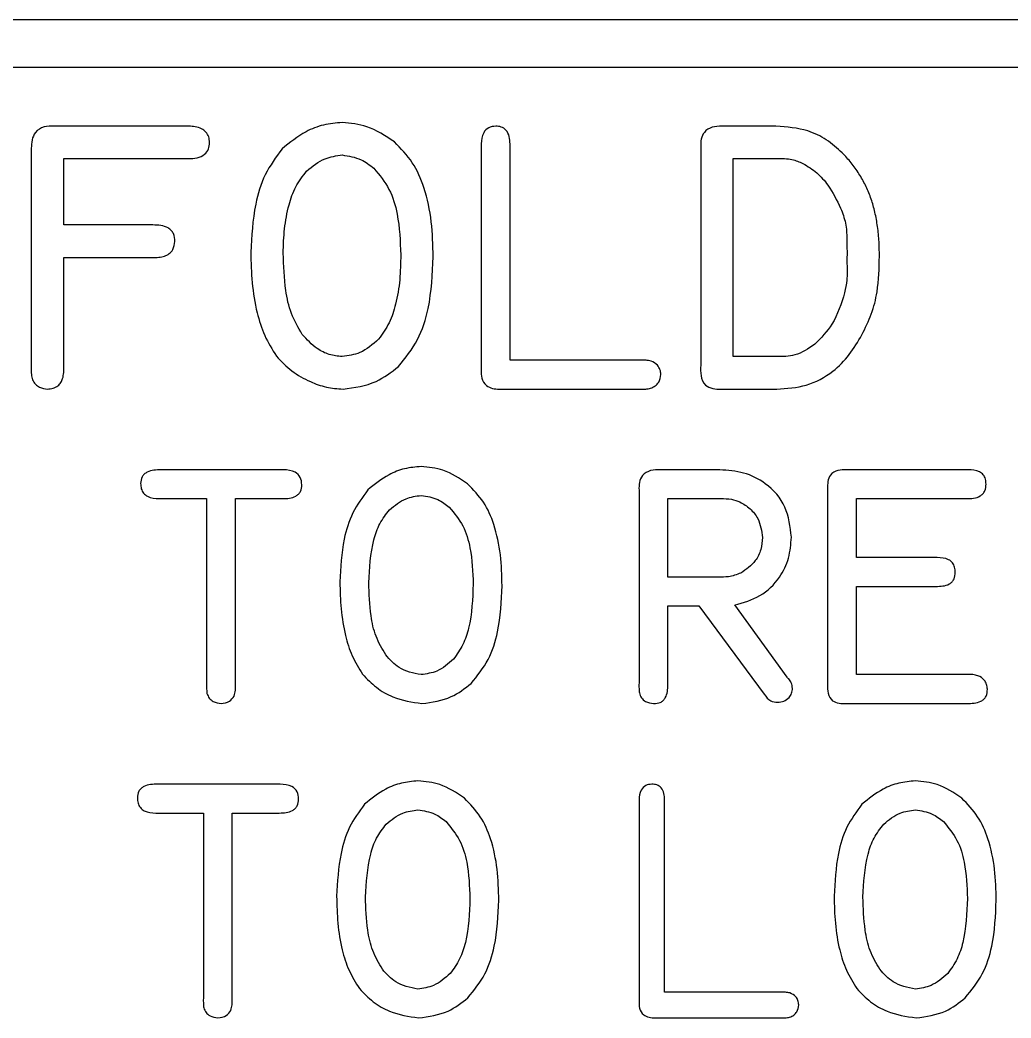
# Model space of a CAD drawing. Header units: inches. Extents: x 0.2 to 2.39, y 7.96 to 11.55.
# Drawn here: x 0.946 to 1.577, y 8.856 to 9.491 of the extents above; entities that cross this region are included whole.
import ezdxf

# ---------------------------------------------------------------- set-up
doc = ezdxf.new("R2010")
doc.units = ezdxf.units.IN
doc.header["$MEASUREMENT"] = 0

msp = doc.modelspace()

# ---------------------------------------------------------------- linework, layer by layer
at = {"color": 7, "linetype": 'Continuous', "lineweight": 25}
for p, q in [((1.95435, 9.49144), (0.32935, 9.49144)), ((0.32935, 9.46144), (1.95435, 9.46144)), ((1.05337, 9.42387), (0.96801, 9.42387)), ((1.15108, 9.4262), (1.15107, 9.4262)), ((1.42711, 9.42387), (1.39262, 9.42387)), ((1.23953, 9.41267), (1.23953, 9.26897)), ((1.25786, 9.27492), (1.25786, 9.41264)), ((1.37918, 9.41085), (1.37918, 9.27177)), ((0.95325, 9.40987), (0.95325, 9.27014)), ((0.97391, 9.36103), (0.97391, 9.40322)), ((0.97391, 9.40322), (1.05334, 9.40322)), ((1.39984, 9.40322), (1.42785, 9.40322)), ((1.39984, 9.27725), (1.39984, 9.40322)), ((1.0305, 9.36103), (0.97391, 9.36103)), ((0.97391, 9.27015), (0.97391, 9.34037)), ((0.97391, 9.34037), (1.02972, 9.34037)), ((1.42762, 9.27725), (1.39984, 9.27725)), ((1.34183, 9.27492), (1.25786, 9.27492)), ((1.25106, 9.25659), (1.34006, 9.25659)), ((1.39212, 9.25659), (1.4276, 9.25659)), ((1.20133, 9.20734), (1.20132, 9.20734)), ((1.11376, 9.20527), (1.03574, 9.20527)), ((1.39128, 9.20527), (1.35344, 9.20527)), ((1.54938, 9.20527), (1.47211, 9.20527)), ((1.33995, 9.19241), (1.33995, 9.06952)), ((1.45994, 9.19334), (1.45994, 9.06874)), ((1.03463, 9.18691), (1.06479, 9.18691)), ((1.06479, 9.18691), (1.06479, 9.06902)), ((1.08315, 9.06792), (1.08315, 9.18691)), ((1.08315, 9.18691), (1.11309, 9.18691)), ((1.35831, 9.18691), (1.39196, 9.18691)), ((1.35831, 9.137), (1.35831, 9.18691)), ((1.4783, 9.14941), (1.4783, 9.18691)), ((1.4783, 9.18691), (1.54846, 9.18691)), ((1.5297, 9.14941), (1.4783, 9.14941)), ((1.39038, 9.137), (1.35831, 9.137)), ((1.4783, 9.07493), (1.4783, 9.13105)), ((1.4783, 9.13105), (1.5288, 9.13105)), ((1.35831, 9.06866), (1.35831, 9.11864)), ((1.35831, 9.11864), (1.37809, 9.11864)), ((1.37809, 9.11864), (1.41965, 9.06244)), ((1.43431, 9.07328), (1.40083, 9.11929)), ((1.54958, 9.07493), (1.4783, 9.07493)), ((1.47167, 9.05657), (1.54846, 9.05657)), ((1.1117, 9.00527), (1.03368, 9.00527)), ((1.19927, 9.00734), (1.19925, 9.00734)), ((1.5158, 9.00734), (1.51578, 9.00734)), ((1.33995, 8.99532), (1.33995, 8.86757)), ((1.35624, 8.87286), (1.35624, 8.99529)), ((1.03256, 8.98691), (1.06272, 8.98691)), ((1.06272, 8.98691), (1.06272, 8.86901)), ((1.08108, 8.86792), (1.08108, 8.98691)), ((1.08108, 8.98691), (1.11102, 8.98691)), ((1.43088, 8.87286), (1.35624, 8.87286)), ((1.35019, 8.85657), (1.4293, 8.85657))]:
    msp.add_line(p, q, dxfattribs=at)
for points, knots in [([(0.96801, 9.42387), (0.96577, 9.42395), (0.96131, 9.42411), (0.95565, 9.42058), (0.95346, 9.41511), (0.95332, 9.41162), (0.95325, 9.40987)], [0, 0, 0, 0, 0.28084, 0.55803, 0.778685, 1, 1, 1, 1]), ([(1.06668, 9.41355), (1.06657, 9.41473), (1.06635, 9.4171), (1.06456, 9.42031), (1.06028, 9.42342), (1.05622, 9.42368), (1.05337, 9.42387)], [0, 0, 0, 0, 0.186925, 0.373628, 0.56087, 1, 1, 1, 1]), ([(1.15107, 9.4262), (1.14709, 9.42584), (1.13914, 9.42512), (1.12566, 9.41993), (1.1177, 9.41341), (1.11283, 9.40944)], [0, 0, 0, 0, 0.280141, 0.560477, 1, 1, 1, 1]), ([(1.18432, 9.41384), (1.17865, 9.41765), (1.16851, 9.42447), (1.15641, 9.42567), (1.15108, 9.4262)], [0, 0, 0, 0, 0.5597246, 1, 1, 1, 1]), ([(1.24873, 9.42387), (1.24718, 9.42371), (1.24409, 9.4234), (1.24007, 9.41909), (1.23974, 9.41511), (1.23953, 9.41267)], [0, 0, 0, 0, 0.280284, 0.559479, 1, 1, 1, 1]), ([(1.25786, 9.41264), (1.25778, 9.41418), (1.25763, 9.41725), (1.25581, 9.42131), (1.25239, 9.42364), (1.24995, 9.42379), (1.24873, 9.42387)], [0, 0, 0, 0, 0.281086, 0.560096, 0.779327, 1, 1, 1, 1]), ([(1.39262, 9.42387), (1.39058, 9.42383), (1.38651, 9.42374), (1.38133, 9.42063), (1.37919, 9.41565), (1.37918, 9.41246), (1.37918, 9.41085)], [0, 0, 0, 0, 0.281076, 0.559009, 0.778886, 1, 1, 1, 1]), ([(1.46926, 9.40693), (1.46601, 9.40984), (1.45951, 9.41567), (1.44522, 9.42251), (1.43398, 9.42336), (1.42711, 9.42387)], [0, 0, 0, 0, 0.280293, 0.560515, 1, 1, 1, 1]), ([(1.05334, 9.40322), (1.05513, 9.40329), (1.0587, 9.40344), (1.06352, 9.40537), (1.06633, 9.4093), (1.06657, 9.41213), (1.06668, 9.41355)], [0, 0, 0, 0, 0.28095, 0.560575, 0.779574, 1, 1, 1, 1]), ([(1.20898, 9.34077), (1.20879, 9.34821), (1.20841, 9.36307), (1.20416, 9.38339), (1.19657, 9.40121), (1.1884, 9.40963), (1.18432, 9.41384)], [0, 0, 0, 0, 0.280389, 0.560493, 0.780387, 1, 1, 1, 1]), ([(1.11283, 9.40944), (1.10894, 9.40413), (1.10113, 9.39352), (1.09433, 9.37074), (1.09344, 9.3539), (1.0929, 9.34361)], [0, 0, 0, 0, 0.279763, 0.559872, 1, 1, 1, 1]), ([(1.12844, 9.39529), (1.13217, 9.39834), (1.13885, 9.4038), (1.14734, 9.40501), (1.15108, 9.40555)], [0, 0, 0, 0, 0.559672, 1, 1, 1, 1]), ([(1.15108, 9.40555), (1.15524, 9.40489), (1.16269, 9.40371), (1.16862, 9.3991), (1.17124, 9.39707)], [0, 0, 0, 0, 0.558677, 1, 1, 1, 1]), ([(1.49293, 9.34114), (1.49288, 9.3446), (1.49278, 9.3513), (1.49169, 9.36101), (1.49, 9.37008), (1.48747, 9.37848), (1.48418, 9.38634), (1.48001, 9.39367), (1.47513, 9.40066), (1.47123, 9.40482), (1.46926, 9.40693)], [0, 0, 0, 0, 0.1442553, 0.2796239, 0.4074172, 0.5284146, 0.6453973, 0.7620525, 0.8799678, 0.9999717, 0.9999717, 0.9999717, 0.9999717]), ([(1.42785, 9.40322), (1.43104, 9.40328), (1.43675, 9.40339), (1.44198, 9.40117), (1.44427, 9.4002)], [0, 0, 0, 0, 0.560766, 1, 1, 1, 1]), ([(1.44427, 9.4002), (1.44729, 9.39832), (1.45334, 9.39457), (1.46178, 9.38491), (1.46579, 9.3767), (1.46824, 9.37169)], [0, 0, 0, 0, 0.279884, 0.560172, 1, 1, 1, 1]), ([(1.11356, 9.34307), (1.1137, 9.34825), (1.11398, 9.35862), (1.11668, 9.37281), (1.1209, 9.3856), (1.12593, 9.39206), (1.12844, 9.39529)], [0, 0, 0, 0, 0.280222, 0.560301, 0.780346, 1, 1, 1, 1]), ([(1.17124, 9.39707), (1.17477, 9.39279), (1.18185, 9.38421), (1.18743, 9.3649), (1.18799, 9.35072), (1.18833, 9.34205)], [0, 0, 0, 0, 0.279307, 0.559523, 1, 1, 1, 1]), ([(1.46824, 9.37169), (1.46945, 9.36854), (1.47186, 9.36225), (1.47235, 9.35018), (1.4723, 9.34159), (1.47227, 9.33634)], [0, 0, 0, 0, 0.279917, 0.559651, 1, 1, 1, 1]), ([(1.04457, 9.3506), (1.04447, 9.3523), (1.04432, 9.35486), (1.04236, 9.35768), (1.03829, 9.36074), (1.03396, 9.3609), (1.0305, 9.36103)], [0, 0, 0, 0, 0.249842, 0.375379, 0.501283, 1, 1, 1, 1]), ([(1.03802, 9.34114), (1.03907, 9.34161), (1.04117, 9.34256), (1.04394, 9.34581), (1.04433, 9.34878), (1.04457, 9.3506)], [0, 0, 0, 0, 0.280464, 0.56118, 1, 1, 1, 1]), ([(1.02972, 9.34037), (1.03128, 9.34036), (1.03408, 9.34034), (1.03682, 9.3409), (1.03802, 9.34114)], [0, 0, 0, 0, 0.560414, 1, 1, 1, 1]), ([(1.0929, 9.34361), (1.09305, 9.33716), (1.09336, 9.32425), (1.09623, 9.30646), (1.10119, 9.29051), (1.10653, 9.28186), (1.10919, 9.27754)], [0, 0, 0, 0, 0.2801513, 0.5602124, 0.7802589, 1, 1, 1, 1]), ([(1.12567, 9.29139), (1.12312, 9.29575), (1.11803, 9.30448), (1.11425, 9.32225), (1.11382, 9.33517), (1.11356, 9.34307)], [0, 0, 0, 0, 0.2795638, 0.5597292, 1, 1, 1, 1]), ([(1.18833, 9.34205), (1.18823, 9.33676), (1.18803, 9.32618), (1.18566, 9.31162), (1.18149, 9.29854), (1.17666, 9.29173), (1.17425, 9.28834)], [0, 0, 0, 0, 0.280253, 0.560342, 0.780314, 1, 1, 1, 1]), ([(1.18684, 9.27095), (1.19127, 9.27643), (1.20013, 9.2874), (1.20769, 9.31175), (1.20849, 9.32976), (1.20898, 9.34077)], [0, 0, 0, 0, 0.279575, 0.559756, 1, 1, 1, 1]), ([(1.48177, 9.29114), (1.48393, 9.29548), (1.48824, 9.30416), (1.49251, 9.32105), (1.49277, 9.33352), (1.49293, 9.34114)], [0, 0, 0, 0, 0.280047, 0.559952, 1, 1, 1, 1]), ([(1.47227, 9.33634), (1.47239, 9.33286), (1.47261, 9.32665), (1.47135, 9.32057), (1.47079, 9.3179)], [0, 0, 0, 0, 0.56059, 1, 1, 1, 1]), ([(1.47079, 9.3179), (1.46863, 9.31095), (1.46477, 9.29853), (1.45579, 9.2892), (1.45184, 9.2851)], [0, 0, 0, 0, 0.560052, 1, 1, 1, 1]), ([(1.15108, 9.27725), (1.14829, 9.27756), (1.14269, 9.2782), (1.13351, 9.28273), (1.12864, 9.28811), (1.12567, 9.29139)], [0, 0, 0, 0, 0.280139, 0.560616, 1, 1, 1, 1]), ([(1.4276, 9.25659), (1.43397, 9.257), (1.4467, 9.25784), (1.46271, 9.26644), (1.47419, 9.27821), (1.47924, 9.28683), (1.48177, 9.29114)], [0, 0, 0, 0, 0.279756, 0.559211, 0.779456, 1, 1, 1, 1]), ([(1.17425, 9.28834), (1.17048, 9.28502), (1.16376, 9.27911), (1.15496, 9.27782), (1.15108, 9.27725)], [0, 0, 0, 0, 0.559992, 1, 1, 1, 1]), ([(1.45184, 9.2851), (1.44773, 9.28234), (1.44035, 9.27739), (1.43152, 9.27729), (1.42762, 9.27725)], [0, 0, 0, 0, 0.557832, 1, 1, 1, 1]), ([(1.10919, 9.27754), (1.11234, 9.27424), (1.11863, 9.26764), (1.12983, 9.26147), (1.14089, 9.25746), (1.14803, 9.25688), (1.1516, 9.25659)], [0, 0, 0, 0, 0.279765, 0.559737, 0.7799, 1, 1, 1, 1]), ([(1.1516, 9.25659), (1.1589, 9.25757), (1.17196, 9.25932), (1.18229, 9.26739), (1.18684, 9.27095)], [0, 0, 0, 0, 0.559222, 1, 1, 1, 1]), ([(1.34761, 9.27444), (1.34654, 9.27464), (1.34463, 9.275), (1.34269, 9.27494), (1.34183, 9.27492)], [0, 0, 0, 0, 0.557804, 1, 1, 1, 1]), ([(1.3539, 9.2659), (1.35377, 9.26694), (1.3535, 9.26904), (1.35158, 9.27245), (1.34911, 9.27369), (1.34761, 9.27444)], [0, 0, 0, 0, 0.280786, 0.5626, 1, 1, 1, 1]), ([(1.37918, 9.27177), (1.37911, 9.26956), (1.37897, 9.26519), (1.38126, 9.25886), (1.38692, 9.25665), (1.39038, 9.25661), (1.39212, 9.25659)], [0, 0, 0, 0, 0.281642, 0.558873, 0.778655, 1, 1, 1, 1]), ([(0.95325, 9.27014), (0.9532, 9.2687), (0.95311, 9.26611), (0.95374, 9.26361), (0.95401, 9.26251)], [0, 0, 0, 0, 0.561294, 1, 1, 1, 1]), ([(0.97318, 9.26328), (0.97349, 9.26454), (0.97404, 9.2668), (0.97395, 9.26913), (0.97391, 9.27015)], [0, 0, 0, 0, 0.557955, 1, 1, 1, 1]), ([(1.23953, 9.26897), (1.23951, 9.26712), (1.23946, 9.26344), (1.24225, 9.25871), (1.24673, 9.25677), (1.24962, 9.25665), (1.25106, 9.25659)], [0, 0, 0, 0, 0.280627, 0.558719, 0.779026, 1, 1, 1, 1]), ([(1.34736, 9.2571), (1.34836, 9.25754), (1.35036, 9.25842), (1.35313, 9.26137), (1.35361, 9.26418), (1.3539, 9.2659)], [0, 0, 0, 0, 0.2811086, 0.5617677, 1, 1, 1, 1]), ([(0.95401, 9.26251), (0.95458, 9.26156), (0.9557, 9.25964), (0.95899, 9.25723), (0.96184, 9.25683), (0.96358, 9.25659)], [0, 0, 0, 0, 0.280369, 0.561272, 1, 1, 1, 1]), ([(0.96358, 9.25659), (0.96476, 9.25669), (0.96711, 9.2569), (0.97006, 9.25847), (0.97221, 9.26067), (0.97286, 9.26241), (0.97318, 9.26328)], [0, 0, 0, 0, 0.280379, 0.560647, 0.780204, 1, 1, 1, 1]), ([(1.34006, 9.25659), (1.34144, 9.25653), (1.34389, 9.25644), (1.3463, 9.2569), (1.34736, 9.2571)], [0, 0, 0, 0, 0.562624, 1, 1, 1, 1]), ([(1.20132, 9.20734), (1.19778, 9.20702), (1.19071, 9.20638), (1.17873, 9.20176), (1.17165, 9.19597), (1.16732, 9.19244)], [0, 0, 0, 0, 0.280275, 0.560573, 1, 1, 1, 1]), ([(1.23088, 9.19635), (1.22583, 9.19974), (1.21682, 9.2058), (1.20606, 9.20687), (1.20133, 9.20734)], [0, 0, 0, 0, 0.559872, 1, 1, 1, 1]), ([(1.03574, 9.20527), (1.03268, 9.20517), (1.02885, 9.20504), (1.02507, 9.2026), (1.02309, 9.20026), (1.02292, 9.19797), (1.0228, 9.19645)], [0, 0, 0, 0, 0.4995319, 0.6251926, 0.7507558, 1, 1, 1, 1]), ([(1.1254, 9.19577), (1.12525, 9.19738), (1.12494, 9.20061), (1.1205, 9.20488), (1.11632, 9.20512), (1.11376, 9.20527)], [0, 0, 0, 0, 0.280839, 0.55972, 1, 1, 1, 1]), ([(1.35344, 9.20527), (1.35139, 9.20526), (1.34731, 9.20525), (1.34196, 9.20231), (1.33987, 9.19723), (1.33992, 9.19402), (1.33995, 9.19241)], [0, 0, 0, 0, 0.280918, 0.558799, 0.778755, 1, 1, 1, 1]), ([(1.43692, 9.16244), (1.43616, 9.16902), (1.43464, 9.18217), (1.42207, 9.1966), (1.40674, 9.20413), (1.39643, 9.20489), (1.39128, 9.20527)], [0, 0, 0, 0, 0.27979, 0.5588042, 0.7791539, 1, 1, 1, 1]), ([(1.47211, 9.20527), (1.47022, 9.20529), (1.46647, 9.20533), (1.46139, 9.20264), (1.45996, 9.19777), (1.45995, 9.19482), (1.45994, 9.19334)], [0, 0, 0, 0, 0.281616, 0.558082, 0.778714, 1, 1, 1, 1]), ([(1.56076, 9.19622), (1.56073, 9.19727), (1.56066, 9.19935), (1.5592, 9.20224), (1.55545, 9.205), (1.55189, 9.20516), (1.54938, 9.20527)], [0, 0, 0, 0, 0.1873187, 0.3741606, 0.5610104, 1, 1, 1, 1]), ([(1.0228, 9.19645), (1.02287, 9.19537), (1.02302, 9.19321), (1.0245, 9.19022), (1.02834, 9.1873), (1.03204, 9.18707), (1.03463, 9.18691)], [0, 0, 0, 0, 0.187325, 0.374341, 0.561407, 1, 1, 1, 1]), ([(1.11309, 9.18691), (1.11607, 9.18702), (1.11979, 9.18716), (1.1233, 9.18975), (1.12508, 9.19209), (1.12528, 9.1943), (1.1254, 9.19577)], [0, 0, 0, 0, 0.499086, 0.624304, 0.750071, 1, 1, 1, 1]), ([(1.2528, 9.13141), (1.25263, 9.13801), (1.2523, 9.15123), (1.2485, 9.16928), (1.24176, 9.18512), (1.2345, 9.19261), (1.23088, 9.19635)], [0, 0, 0, 0, 0.280378, 0.560518, 0.780441, 1, 1, 1, 1]), ([(1.54846, 9.18691), (1.54994, 9.18694), (1.55289, 9.18699), (1.55652, 9.18811), (1.55886, 9.18995), (1.56054, 9.19247), (1.56067, 9.19472), (1.56076, 9.19622)], [0, 0, 0, 0, 0.2506503, 0.5002013, 0.6255933, 0.750928, 1, 1, 1, 1]), ([(1.16732, 9.19244), (1.16386, 9.18772), (1.15694, 9.17828), (1.15088, 9.15804), (1.15009, 9.14307), (1.14961, 9.13393)], [0, 0, 0, 0, 0.279695, 0.55984, 1, 1, 1, 1]), ([(1.1812, 9.17986), (1.18452, 9.18257), (1.19046, 9.18742), (1.198, 9.1885), (1.20132, 9.18898)], [0, 0, 0, 0, 0.559847, 1, 1, 1, 1]), ([(1.20132, 9.18898), (1.20502, 9.18839), (1.21165, 9.18735), (1.21692, 9.18325), (1.21924, 9.18145)], [0, 0, 0, 0, 0.558881, 1, 1, 1, 1]), ([(1.39196, 9.18691), (1.39429, 9.18693), (1.39845, 9.18698), (1.40232, 9.18549), (1.40402, 9.18484)], [0, 0, 0, 0, 0.5607177, 1, 1, 1, 1]), ([(1.40402, 9.18484), (1.40631, 9.18351), (1.4109, 9.18084), (1.41691, 9.17317), (1.41794, 9.16636), (1.41856, 9.16221)], [0, 0, 0, 0, 0.280898, 0.561581, 1, 1, 1, 1]), ([(1.16797, 9.13344), (1.16847, 9.14265), (1.16917, 9.15549), (1.17452, 9.17125), (1.17897, 9.17699), (1.1812, 9.17986)], [0, 0, 0, 0, 0.5598305, 0.7800602, 1, 1, 1, 1]), ([(1.21924, 9.18145), (1.22238, 9.17764), (1.22868, 9.17002), (1.23364, 9.15285), (1.23414, 9.14024), (1.23444, 9.13254)], [0, 0, 0, 0, 0.27937, 0.559566, 1, 1, 1, 1]), ([(1.40083, 9.11929), (1.4064, 9.12083), (1.41753, 9.12391), (1.42936, 9.13545), (1.43587, 9.14891), (1.43657, 9.15793), (1.43692, 9.16244)], [0, 0, 0, 0, 0.280021, 0.559459, 0.779486, 1, 1, 1, 1]), ([(1.41856, 9.16221), (1.41833, 9.15961), (1.41786, 9.1544), (1.41368, 9.14577), (1.4081, 9.1419), (1.4047, 9.13955)], [0, 0, 0, 0, 0.280883, 0.561729, 1, 1, 1, 1]), ([(1.54112, 9.14013), (1.54108, 9.14119), (1.54101, 9.1433), (1.53963, 9.14627), (1.53585, 9.14913), (1.53224, 9.14929), (1.5297, 9.14941)], [0, 0, 0, 0, 0.1874687, 0.3745006, 0.5616332, 1, 1, 1, 1]), ([(1.4047, 9.13955), (1.40211, 9.1386), (1.39748, 9.1369), (1.39255, 9.13697), (1.39038, 9.137)], [0, 0, 0, 0, 0.5584144, 1, 1, 1, 1]), ([(1.5288, 9.13105), (1.53184, 9.13113), (1.53565, 9.13124), (1.53923, 9.13391), (1.54094, 9.13638), (1.54104, 9.13863), (1.54112, 9.14013)], [0, 0, 0, 0, 0.4989027, 0.6245298, 0.750174, 1, 1, 1, 1]), ([(1.14961, 9.13393), (1.14975, 9.12819), (1.15002, 9.11671), (1.15257, 9.10091), (1.15698, 9.08672), (1.16172, 9.07903), (1.16409, 9.07519)], [0, 0, 0, 0, 0.280119, 0.560175, 0.780241, 1, 1, 1, 1]), ([(1.17874, 9.08751), (1.17648, 9.09138), (1.17196, 9.09914), (1.16859, 9.11494), (1.1682, 9.12642), (1.16797, 9.13344)], [0, 0, 0, 0, 0.2795862, 0.5596557, 1, 1, 1, 1]), ([(1.23444, 9.13254), (1.23408, 9.12312), (1.23358, 9.10999), (1.22834, 9.09386), (1.22406, 9.08781), (1.22193, 9.08479)], [0, 0, 0, 0, 0.559921, 0.780128, 1, 1, 1, 1]), ([(1.23311, 9.06934), (1.23705, 9.07421), (1.24493, 9.08396), (1.25165, 9.1056), (1.25236, 9.12162), (1.2528, 9.13141)], [0, 0, 0, 0, 0.27964, 0.559743, 1, 1, 1, 1]), ([(1.20133, 9.07493), (1.19632, 9.07591), (1.18735, 9.07767), (1.18138, 9.08449), (1.17874, 9.08751)], [0, 0, 0, 0, 0.5581665, 1, 1, 1, 1]), ([(1.22193, 9.08479), (1.21858, 9.08185), (1.2126, 9.0766), (1.20477, 9.07544), (1.20133, 9.07493)], [0, 0, 0, 0, 0.5600826, 1, 1, 1, 1]), ([(1.16409, 9.07519), (1.1669, 9.07228), (1.1725, 9.06645), (1.18517, 9.05908), (1.19549, 9.05752), (1.20179, 9.05657)], [0, 0, 0, 0, 0.280341, 0.561056, 1, 1, 1, 1]), ([(1.55563, 9.07428), (1.55452, 9.07456), (1.55253, 9.07505), (1.55048, 9.07497), (1.54958, 9.07493)], [0, 0, 0, 0, 0.558809, 1, 1, 1, 1]), ([(1.56167, 9.06565), (1.56155, 9.06669), (1.5613, 9.06877), (1.55955, 9.07224), (1.55711, 9.07351), (1.55563, 9.07428)], [0, 0, 0, 0, 0.281267, 0.562102, 1, 1, 1, 1]), ([(1.06479, 9.06902), (1.06477, 9.06788), (1.06473, 9.06585), (1.06493, 9.06383), (1.06502, 9.06294)], [0, 0, 0, 0, 0.560586, 1, 1, 1, 1]), ([(1.08228, 9.06135), (1.08263, 9.06255), (1.08325, 9.0647), (1.08318, 9.06693), (1.08315, 9.06792)], [0, 0, 0, 0, 0.558442, 1, 1, 1, 1]), ([(1.20179, 9.05657), (1.20828, 9.05744), (1.21989, 9.059), (1.22907, 9.06618), (1.23311, 9.06934)], [0, 0, 0, 0, 0.5592684, 1, 1, 1, 1]), ([(1.33995, 9.06952), (1.33993, 9.06836), (1.33989, 9.06629), (1.34009, 9.06423), (1.34018, 9.06333)], [0, 0, 0, 0, 0.5598345, 1, 1, 1, 1]), ([(1.34925, 9.05657), (1.35073, 9.05664), (1.35294, 9.05675), (1.35539, 9.05842), (1.35806, 9.06192), (1.3582, 9.06567), (1.35831, 9.06866)], [0, 0, 0, 0, 0.249794, 0.37554, 0.501367, 1, 1, 1, 1]), ([(1.43518, 9.07219), (1.43498, 9.07237), (1.43464, 9.07269), (1.43441, 9.0731), (1.43431, 9.07328)], [0, 0, 0, 0, 0.557723, 1, 1, 1, 1]), ([(1.4376, 9.0662), (1.43745, 9.06745), (1.43718, 9.06967), (1.43579, 9.07142), (1.43518, 9.07219)], [0, 0, 0, 0, 0.5585, 1, 1, 1, 1]), ([(1.45994, 9.06874), (1.45989, 9.06686), (1.45978, 9.06313), (1.4624, 9.05802), (1.46727, 9.05659), (1.4702, 9.05658), (1.47167, 9.05657)], [0, 0, 0, 0, 0.281672, 0.557974, 0.778344, 1, 1, 1, 1]), ([(1.06502, 9.06294), (1.06544, 9.06192), (1.06628, 9.05987), (1.06945, 9.05731), (1.07226, 9.05685), (1.07397, 9.05657)], [0, 0, 0, 0, 0.280362, 0.560822, 1, 1, 1, 1]), ([(1.07397, 9.05657), (1.07592, 9.05683), (1.0794, 9.05728), (1.0814, 9.06011), (1.08228, 9.06135)], [0, 0, 0, 0, 0.558689, 1, 1, 1, 1]), ([(1.34018, 9.06333), (1.34054, 9.06223), (1.34126, 9.06004), (1.34452, 9.05725), (1.34746, 9.05683), (1.34925, 9.05657)], [0, 0, 0, 0, 0.280631, 0.561069, 1, 1, 1, 1]), ([(1.41965, 9.06244), (1.42087, 9.0608), (1.42304, 9.05787), (1.42662, 9.05751), (1.42819, 9.05735)], [0, 0, 0, 0, 0.56141, 1, 1, 1, 1]), ([(1.42819, 9.05735), (1.42954, 9.05749), (1.43223, 9.05779), (1.43537, 9.06005), (1.43727, 9.06303), (1.43749, 9.06515), (1.4376, 9.0662)], [0, 0, 0, 0, 0.280309, 0.559476, 0.779839, 1, 1, 1, 1]), ([(1.54846, 9.05657), (1.55162, 9.05665), (1.55557, 9.05674), (1.55949, 9.05925), (1.56145, 9.06173), (1.56158, 9.06409), (1.56167, 9.06565)], [0, 0, 0, 0, 0.4995792, 0.6253306, 0.7509648, 1, 1, 1, 1]), ([(1.03368, 9.00527), (1.03062, 9.00517), (1.02679, 9.00504), (1.023, 9.0026), (1.02103, 9.00026), (1.02085, 8.99797), (1.02073, 8.99645)], [0, 0, 0, 0, 0.4995319, 0.6251926, 0.7507558, 1, 1, 1, 1]), ([(1.12333, 8.99577), (1.12318, 8.99739), (1.12288, 9.00061), (1.11843, 9.00488), (1.11426, 9.00512), (1.1117, 9.00527)], [0, 0, 0, 0, 0.280794, 0.55955, 1, 1, 1, 1]), ([(1.19925, 9.00734), (1.19571, 9.00702), (1.18864, 9.00638), (1.17666, 9.00177), (1.16958, 8.99597), (1.16526, 8.99244)], [0, 0, 0, 0, 0.280099, 0.560466, 1, 1, 1, 1]), ([(1.22881, 8.99635), (1.22377, 8.99974), (1.21476, 9.0058), (1.204, 9.00687), (1.19927, 9.00734)], [0, 0, 0, 0, 0.559872, 1, 1, 1, 1]), ([(1.34813, 9.00527), (1.34675, 9.00513), (1.344, 9.00485), (1.34042, 9.00102), (1.34013, 8.99748), (1.33995, 8.99532)], [0, 0, 0, 0, 0.279947, 0.55952, 1, 1, 1, 1]), ([(1.35624, 8.99529), (1.35617, 8.99665), (1.35604, 8.99938), (1.35442, 9.003), (1.35137, 9.00506), (1.34921, 9.0052), (1.34813, 9.00527)], [0, 0, 0, 0, 0.280969, 0.560352, 0.779704, 1, 1, 1, 1]), ([(1.51578, 9.00734), (1.51225, 9.00702), (1.50518, 9.00638), (1.4932, 9.00177), (1.48612, 8.99597), (1.48179, 8.99244)], [0, 0, 0, 0, 0.280099, 0.560466, 1, 1, 1, 1]), ([(1.54535, 8.99635), (1.5403, 8.99974), (1.53129, 9.0058), (1.52053, 9.00687), (1.5158, 9.00734)], [0, 0, 0, 0, 0.559872, 1, 1, 1, 1]), ([(1.02073, 8.99645), (1.02081, 8.99537), (1.02096, 8.99321), (1.02243, 8.99022), (1.02628, 8.9873), (1.02997, 8.98707), (1.03256, 8.98691)], [0, 0, 0, 0, 0.187325, 0.374341, 0.561407, 1, 1, 1, 1]), ([(1.11102, 8.98691), (1.114, 8.98702), (1.11772, 8.98717), (1.12123, 8.98975), (1.12302, 8.99209), (1.1232, 8.9943), (1.12333, 8.99577)], [0, 0, 0, 0, 0.4986553, 0.624337, 0.7501304, 1, 1, 1, 1]), ([(1.16526, 8.99244), (1.16179, 8.98772), (1.15486, 8.97829), (1.1488, 8.95804), (1.14802, 8.94307), (1.14755, 8.93393)], [0, 0, 0, 0, 0.279758, 0.559885, 1, 1, 1, 1]), ([(1.25073, 8.93141), (1.25056, 8.93801), (1.25022, 8.95122), (1.24645, 8.96928), (1.23968, 8.98512), (1.23243, 8.99261), (1.22881, 8.99635)], [0, 0, 0, 0, 0.280399, 0.560526, 0.780516, 1, 1, 1, 1]), ([(1.48179, 8.99244), (1.47833, 8.98772), (1.47139, 8.97829), (1.46534, 8.95804), (1.46456, 8.94307), (1.46408, 8.93393)], [0, 0, 0, 0, 0.279758, 0.559885, 1, 1, 1, 1]), ([(1.56727, 8.93141), (1.56709, 8.93801), (1.56675, 8.95122), (1.56298, 8.96928), (1.55623, 8.98512), (1.54897, 8.99261), (1.54535, 8.99635)], [0, 0, 0, 0, 0.2803909, 0.5605087, 0.7804359, 1, 1, 1, 1]), ([(1.17912, 8.97986), (1.18245, 8.98257), (1.18839, 8.98742), (1.19593, 8.9885), (1.19926, 8.98898)], [0, 0, 0, 0, 0.559619, 1, 1, 1, 1]), ([(1.19926, 8.98898), (1.20296, 8.98839), (1.20958, 8.98734), (1.21485, 8.98325), (1.21718, 8.98145)], [0, 0, 0, 0, 0.55898, 1, 1, 1, 1]), ([(1.49567, 8.97986), (1.49899, 8.98257), (1.50493, 8.98742), (1.51247, 8.9885), (1.51579, 8.98898)], [0, 0, 0, 0, 0.559847, 1, 1, 1, 1]), ([(1.51579, 8.98898), (1.51949, 8.98839), (1.52611, 8.98734), (1.53138, 8.98325), (1.53371, 8.98145)], [0, 0, 0, 0, 0.55898, 1, 1, 1, 1]), ([(1.16591, 8.93344), (1.16641, 8.94265), (1.16711, 8.95549), (1.17246, 8.97124), (1.1769, 8.97699), (1.17912, 8.97986)], [0, 0, 0, 0, 0.559891, 0.780145, 1, 1, 1, 1]), ([(1.21718, 8.98145), (1.22032, 8.97764), (1.22661, 8.97002), (1.23157, 8.95284), (1.23206, 8.94024), (1.23236, 8.93254)], [0, 0, 0, 0, 0.2794624, 0.5596235, 1, 1, 1, 1]), ([(1.48244, 8.93344), (1.48294, 8.94265), (1.48364, 8.95549), (1.48899, 8.97125), (1.49344, 8.97699), (1.49567, 8.97986)], [0, 0, 0, 0, 0.5598305, 0.7800602, 1, 1, 1, 1]), ([(1.53371, 8.98145), (1.53685, 8.97764), (1.54315, 8.97002), (1.5481, 8.95284), (1.5486, 8.94024), (1.54891, 8.93254)], [0, 0, 0, 0, 0.279458, 0.559615, 1, 1, 1, 1]), ([(1.14755, 8.93393), (1.14768, 8.92819), (1.14796, 8.91671), (1.15049, 8.9009), (1.15491, 8.88672), (1.15966, 8.87903), (1.16203, 8.87519)], [0, 0, 0, 0, 0.280104, 0.560196, 0.780178, 1, 1, 1, 1]), ([(1.46408, 8.93393), (1.46422, 8.92819), (1.46449, 8.91671), (1.46703, 8.9009), (1.47144, 8.88672), (1.47619, 8.87903), (1.47856, 8.87519)], [0, 0, 0, 0, 0.280104, 0.560196, 0.780178, 1, 1, 1, 1]), ([(1.17667, 8.88751), (1.17441, 8.89138), (1.16988, 8.89914), (1.16653, 8.91494), (1.16614, 8.92642), (1.16591, 8.93344)], [0, 0, 0, 0, 0.279664, 0.559675, 1, 1, 1, 1]), ([(1.23236, 8.93254), (1.23201, 8.92312), (1.23152, 8.91), (1.22628, 8.89386), (1.222, 8.88781), (1.21986, 8.88479)], [0, 0, 0, 0, 0.559912, 0.780123, 1, 1, 1, 1]), ([(1.23104, 8.86934), (1.23498, 8.87421), (1.24286, 8.88395), (1.24958, 8.9056), (1.25029, 8.92162), (1.25073, 8.93141)], [0, 0, 0, 0, 0.279576, 0.5597397, 1, 1, 1, 1]), ([(1.49321, 8.88751), (1.49094, 8.89138), (1.48641, 8.89914), (1.48306, 8.91494), (1.48268, 8.92642), (1.48244, 8.93344)], [0, 0, 0, 0, 0.279664, 0.559675, 1, 1, 1, 1]), ([(1.54891, 8.93254), (1.54855, 8.92312), (1.54805, 8.91), (1.54281, 8.89386), (1.53853, 8.88781), (1.53639, 8.88479)], [0, 0, 0, 0, 0.559921, 0.780128, 1, 1, 1, 1]), ([(1.54757, 8.86934), (1.55151, 8.87421), (1.5594, 8.88395), (1.56611, 8.9056), (1.56683, 8.92162), (1.56727, 8.93141)], [0, 0, 0, 0, 0.279576, 0.5597397, 1, 1, 1, 1]), ([(1.19927, 8.87493), (1.19425, 8.87591), (1.18528, 8.87767), (1.17931, 8.88449), (1.17667, 8.88751)], [0, 0, 0, 0, 0.558459, 1, 1, 1, 1]), ([(1.21986, 8.88479), (1.21651, 8.88185), (1.21053, 8.8766), (1.20271, 8.87544), (1.19927, 8.87493)], [0, 0, 0, 0, 0.5600826, 1, 1, 1, 1]), ([(1.5158, 8.87493), (1.51079, 8.87591), (1.50181, 8.87767), (1.49584, 8.88449), (1.49321, 8.88751)], [0, 0, 0, 0, 0.558459, 1, 1, 1, 1]), ([(1.53639, 8.88479), (1.53304, 8.88185), (1.52707, 8.8766), (1.51924, 8.87544), (1.5158, 8.87493)], [0, 0, 0, 0, 0.5600826, 1, 1, 1, 1]), ([(1.16203, 8.87519), (1.16483, 8.87228), (1.17043, 8.86646), (1.18309, 8.85907), (1.19342, 8.85752), (1.19972, 8.85657)], [0, 0, 0, 0, 0.280394, 0.560974, 1, 1, 1, 1]), ([(1.43602, 8.87244), (1.43507, 8.87262), (1.43337, 8.87294), (1.43164, 8.87289), (1.43088, 8.87286)], [0, 0, 0, 0, 0.559225, 1, 1, 1, 1]), ([(1.44161, 8.86485), (1.44149, 8.86578), (1.44125, 8.86764), (1.43955, 8.87067), (1.43736, 8.87177), (1.43602, 8.87244)], [0, 0, 0, 0, 0.280711, 0.562589, 1, 1, 1, 1]), ([(1.47856, 8.87519), (1.48136, 8.87228), (1.48697, 8.86646), (1.49963, 8.85907), (1.50995, 8.85752), (1.51625, 8.85657)], [0, 0, 0, 0, 0.280394, 0.560974, 1, 1, 1, 1]), ([(1.06272, 8.86901), (1.0627, 8.86788), (1.06267, 8.86585), (1.06286, 8.86383), (1.06295, 8.86294)], [0, 0, 0, 0, 0.5603179, 1, 1, 1, 1]), ([(1.08021, 8.86136), (1.08055, 8.86255), (1.08117, 8.8647), (1.08111, 8.86693), (1.08108, 8.86792)], [0, 0, 0, 0, 0.558442, 1, 1, 1, 1]), ([(1.19972, 8.85657), (1.20621, 8.85744), (1.21782, 8.859), (1.227, 8.86618), (1.23104, 8.86934)], [0, 0, 0, 0, 0.5595128, 1, 1, 1, 1]), ([(1.33995, 8.86757), (1.33993, 8.86593), (1.33989, 8.86266), (1.34237, 8.85846), (1.34635, 8.85674), (1.34891, 8.85663), (1.35019, 8.85657)], [0, 0, 0, 0, 0.280674, 0.559011, 0.778968, 1, 1, 1, 1]), ([(1.4358, 8.85702), (1.43668, 8.85742), (1.43846, 8.85821), (1.44093, 8.86082), (1.44135, 8.86332), (1.44161, 8.86485)], [0, 0, 0, 0, 0.28057, 0.561342, 1, 1, 1, 1]), ([(1.51625, 8.85657), (1.52275, 8.85744), (1.53436, 8.859), (1.54353, 8.86618), (1.54757, 8.86934)], [0, 0, 0, 0, 0.5595128, 1, 1, 1, 1]), ([(1.06295, 8.86294), (1.06336, 8.86192), (1.0642, 8.85987), (1.06738, 8.85732), (1.07019, 8.85685), (1.0719, 8.85657)], [0, 0, 0, 0, 0.280406, 0.561528, 1, 1, 1, 1]), ([(1.0719, 8.85657), (1.07385, 8.85682), (1.07733, 8.85728), (1.07933, 8.86011), (1.08021, 8.86136)], [0, 0, 0, 0, 0.559439, 1, 1, 1, 1]), ([(1.4293, 8.85657), (1.43053, 8.85653), (1.43271, 8.85644), (1.43486, 8.85685), (1.4358, 8.85702)], [0, 0, 0, 0, 0.56213, 1, 1, 1, 1])]:
    msp.add_open_spline(points, degree=3, knots=knots, dxfattribs=at)

doc.saveas('drawing.dxf')
